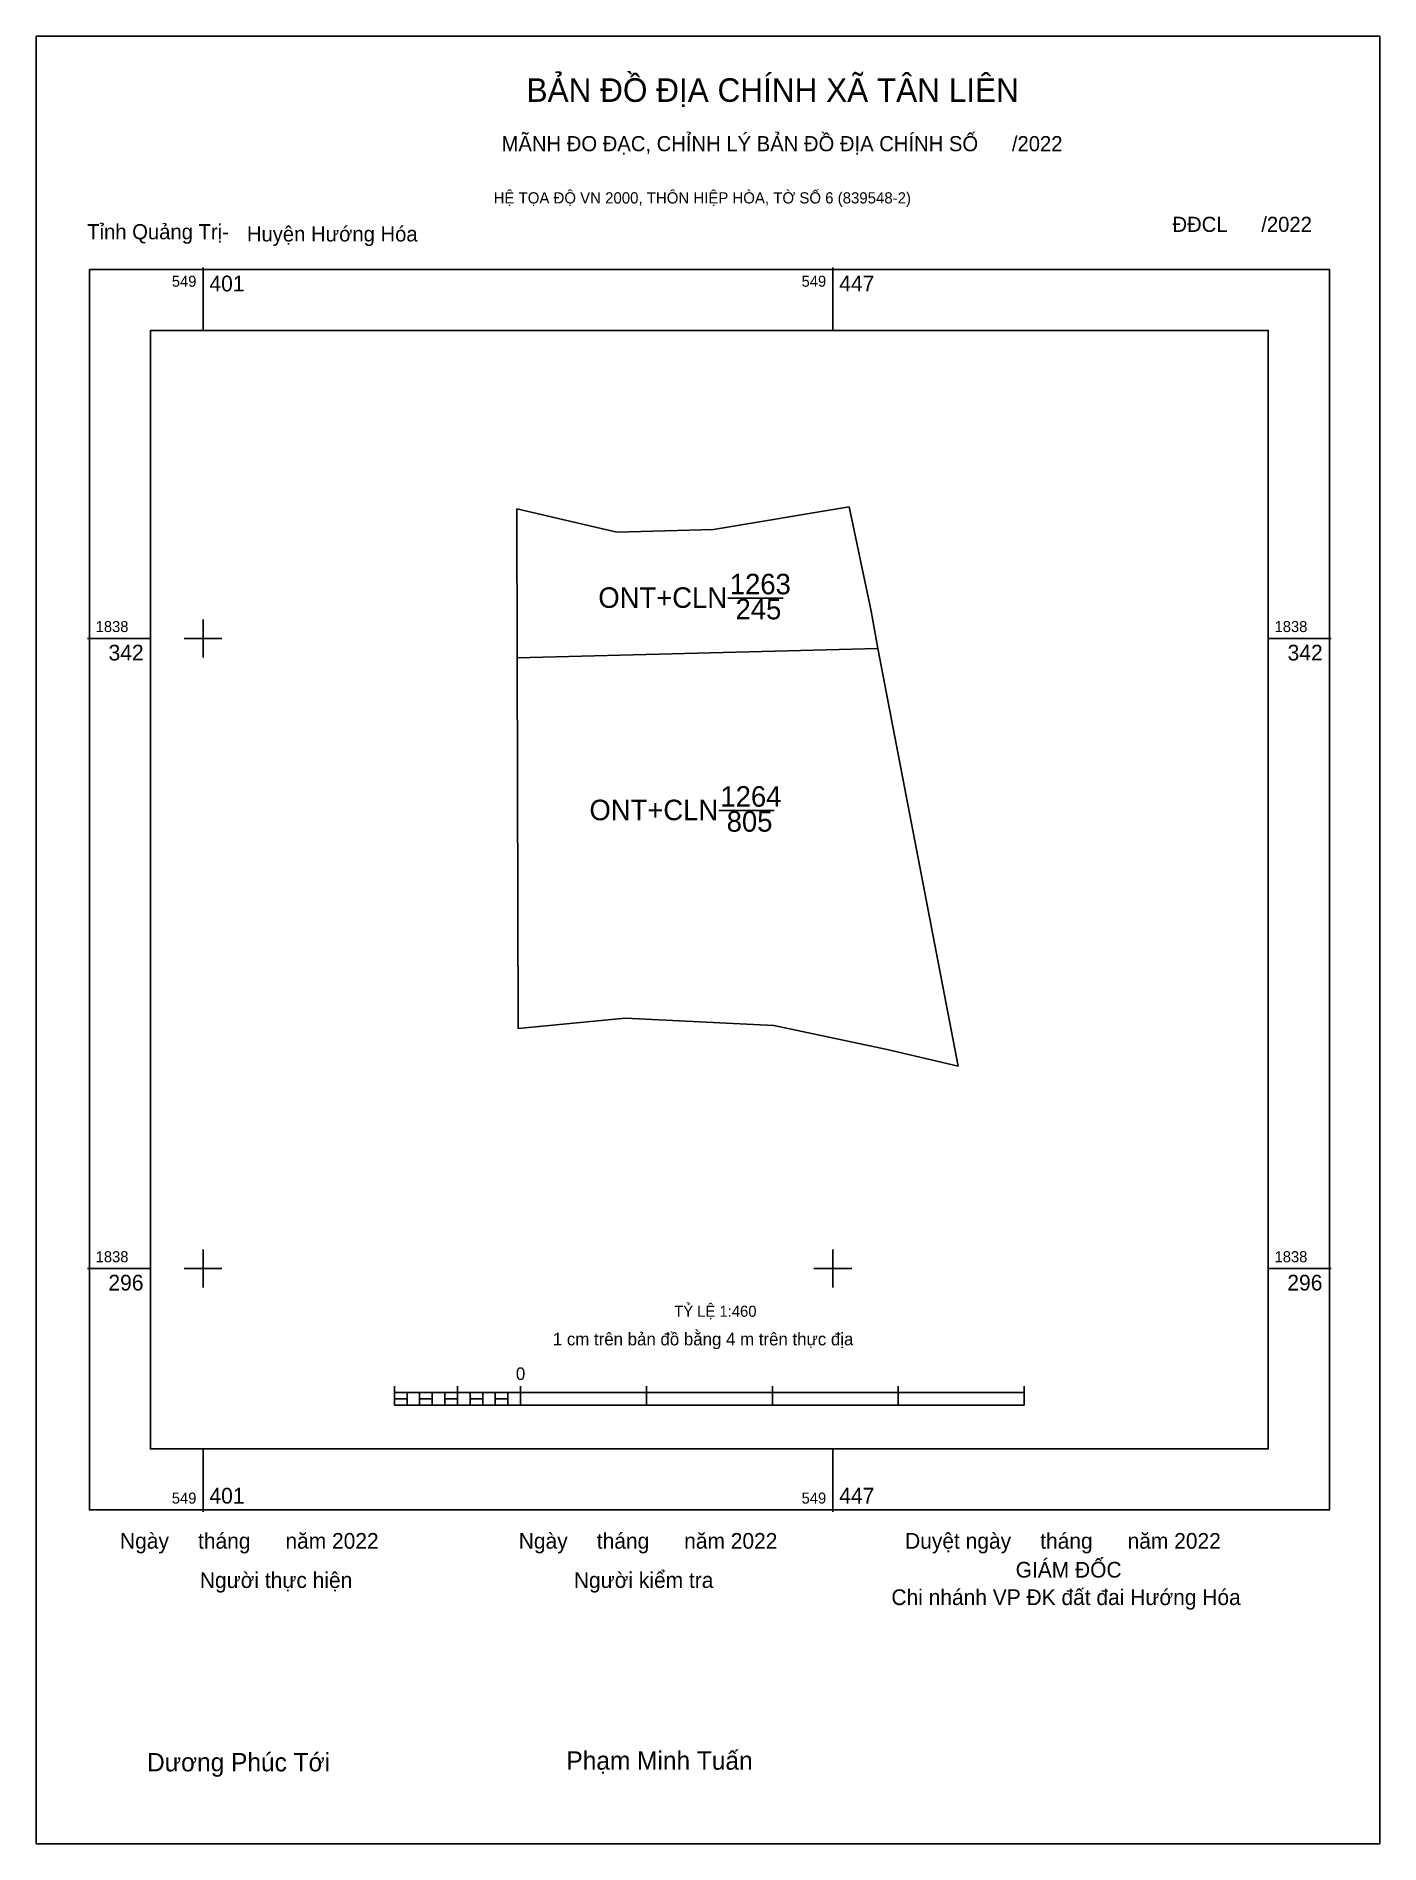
# Model space of a CAD drawing. Extents: x 549390 to 549488, y 1838258 to 1838390.
import ezdxf

# ---------------------------------------------------------------- set-up
doc = ezdxf.new("R2010")
doc.units = 0
for name, color, linetype in [('Level 1', 7, 'Continuous'), ('Level 10', 7, 'Continuous'), ('Level 15', 7, 'Continuous'), ('Level 6', 7, 'Continuous'), ('Level 62', 7, 'Continuous'), ('Level 63', 7, 'Continuous'), ('Level 9', 7, 'Continuous')]:
    doc.layers.add(name, color=color, linetype=linetype)

msp = doc.modelspace()

# ---------------------------------------------------------------- linework, layer by layer
at = {"layer": 'Level 10'}
for p, q in [((549432.06, 1838353.55), (549424.75, 1838355.24)), ((549424.75, 1838355.24), (549424.77, 1838344.35)), ((549449.05, 1838355.4), (549439.13, 1838353.73)), ((549449.05, 1838355.4), (549450.67, 1838347.76)), ((549439.13, 1838353.73), (549432.06, 1838353.55)), ((549450.67, 1838347.76), (549451.14, 1838345.03))]:
    msp.add_line(p, q, dxfattribs=at)
msp.add_lwpolyline([(549424.77, 1838344.35), (549451.14, 1838345.03), (549457.02, 1838314.5), (549451.82, 1838315.72), (549443.55, 1838317.46), (549432.66, 1838318), (549424.83, 1838317.24)], close=True, dxfattribs=at)
at = {"layer": 'Level 15'}
msp.add_lwpolyline([(549389.57, 1838389.81), (549487.87, 1838389.81), (549487.87, 1838257.63), (549389.57, 1838257.63)], close=True, dxfattribs=at)
at = {"layer": 'Level 62'}
msp.add_lwpolyline([(549397.93, 1838368.3), (549479.71, 1838368.3), (549479.71, 1838286.51), (549397.93, 1838286.51)], close=True, dxfattribs=at)
at = {"layer": 'Level 63'}
for p, q in [((549401.79, 1838372.9), (549401.79, 1838368.3)), ((549447.86, 1838372.9), (549447.86, 1838368.3)), ((549440.17, 1838348.73), (549444.21, 1838348.73)), ((549401.79, 1838347.16), (549401.79, 1838344.39)), ((549393.32, 1838345.78), (549397.93, 1838345.78)), ((549400.4, 1838345.78), (549403.17, 1838345.78)), ((549479.71, 1838345.78), (549484.32, 1838345.78)), ((549439.52, 1838333.2), (549443.56, 1838333.2)), ((549401.79, 1838301.09), (549401.79, 1838298.32)), ((549447.86, 1838301.09), (549447.86, 1838298.32)), ((549393.32, 1838299.7), (549397.93, 1838299.7)), ((549400.4, 1838299.7), (549403.17, 1838299.7)), ((549446.47, 1838299.7), (549449.24, 1838299.7)), ((549479.71, 1838299.7), (549484.32, 1838299.7)), ((549415.79, 1838291.09), (549415.79, 1838289.71)), ((549415.79, 1838290.63), (549461.86, 1838290.63)), ((549416.71, 1838290.63), (549416.71, 1838289.71)), ((549417.63, 1838290.63), (549417.63, 1838289.71)), ((549418.55, 1838290.63), (549418.55, 1838289.71)), ((549419.47, 1838290.63), (549419.47, 1838289.71)), ((549420.39, 1838291.09), (549420.39, 1838289.71)), ((549420.39, 1838290.63), (549420.39, 1838289.71)), ((549421.32, 1838290.63), (549421.32, 1838289.71)), ((549422.24, 1838290.63), (549422.24, 1838289.71)), ((549423.16, 1838290.63), (549423.16, 1838289.71)), ((549424.08, 1838290.63), (549424.08, 1838289.71)), ((549425, 1838291.09), (549425, 1838289.71)), ((549425, 1838290.63), (549425, 1838289.71)), ((549434.22, 1838291.09), (549434.22, 1838289.71)), ((549443.43, 1838291.09), (549443.43, 1838289.71)), ((549452.64, 1838291.09), (549452.64, 1838289.71)), ((549461.86, 1838291.09), (549461.86, 1838289.71)), ((549415.79, 1838289.71), (549461.86, 1838289.71)), ((549401.79, 1838286.51), (549401.79, 1838281.91)), ((549447.86, 1838286.51), (549447.86, 1838281.91))]:
    msp.add_line(p, q, dxfattribs=at)
for points in [[(549393.47, 1838372.76), (549484.18, 1838372.76), (549484.18, 1838282.05), (549393.47, 1838282.05)], [(549415.79, 1838290.17), (549416.71, 1838290.17), (549416.71, 1838289.71), (549415.79, 1838289.71)], [(549415.79, 1838290.17), (549416.71, 1838290.17), (549416.71, 1838289.71), (549415.79, 1838289.71)], [(549417.63, 1838290.17), (549418.55, 1838290.17), (549418.55, 1838289.71), (549417.63, 1838289.71)], [(549419.47, 1838290.17), (549420.39, 1838290.17), (549420.39, 1838289.71), (549419.47, 1838289.71)], [(549421.32, 1838290.17), (549422.24, 1838290.17), (549422.24, 1838289.71), (549421.32, 1838289.71)], [(549423.16, 1838290.17), (549424.08, 1838290.17), (549424.08, 1838289.71), (549423.16, 1838289.71)]]:
    msp.add_lwpolyline(points, close=True, dxfattribs=at)

# ---------------------------------------------------------------- texts
at = {"layer": 'Level 1'}
for s, p in [('1263', (549440.32, 1838349)), ('ONT+CLN', (549430.7, 1838348.01)), ('245', (549440.74, 1838347.17)), ('ONT+CLN', (549430.05, 1838332.48)), ('1264', (549439.63, 1838333.47)), ('805', (549440.09, 1838331.64))]:
    msp.add_text(s, height=1.5, dxfattribs=at).set_placement(p)
at = {"layer": 'Level 6'}
msp.add_text('TỶ LỆ 1:460', height=0.8099, dxfattribs=at).set_placement((549436.25, 1838296.17))
at = {"layer": 'Level 63'}
for s, height, p in [('BẢN ĐỒ ĐỊA CHÍNH XÃ TÂN LIÊN', 1.7248, (549425.45, 1838385.01)), ('MÃNH ĐO ĐẠC, CHỈNH LÝ BẢN ĐỒ ĐỊA CHÍNH SỐ      /2022', 1.1067, (549423.62, 1838381.4)), ('HỆ TỌA ĐỘ VN 2000, THÔN HIỆP HÒA, TỜ SỐ 6 (839548-2)', 0.8193, (549423.04, 1838377.58)), ('549', 0.806, (549399.5, 1838371.49)), ('401', 1.152, (549402.25, 1838371.15)), ('549', 0.806, (549445.57, 1838371.49)), ('447', 1.152, (549448.32, 1838371.15)), ('1838', 0.806, (549393.93, 1838346.24)), ('1838', 0.806, (549480.17, 1838346.24)), ('342', 1.152, (549394.87, 1838344.16)), ('342', 1.152, (549481.12, 1838344.16)), ('1838', 0.806, (549393.93, 1838300.16)), ('1838', 0.806, (549480.17, 1838300.16)), ('296', 1.152, (549394.86, 1838298.09)), ('296', 1.152, (549481.1, 1838298.09)), ('1 cm trên bản đồ bằng 4 m trên thực địa', 0.9214, (549427.37, 1838294.08)), ('0', 0.921, (549424.67, 1838291.55)), ('401', 1.152, (549402.25, 1838282.51)), ('447', 1.152, (549448.32, 1838282.51)), ('549', 0.806, (549399.5, 1838282.51)), ('549', 0.806, (549445.57, 1838282.51)), ('Ngày     tháng      năm 2022', 1.1464, (549395.71, 1838279.21)), ('Ngày     tháng      năm 2022', 1.1464, (549424.88, 1838279.21)), ('Duyệt ngày     tháng      năm 2022', 1.1464, (549453.14, 1838279.21)), ('GIÁM ĐỐC', 1.146, (549461.23, 1838277.1)), ('Người thực hiện', 1.1464, (549401.55, 1838276.34)), ('Người kiểm tra', 1.1464, (549428.91, 1838276.34)), ('Chi nhánh VP ĐK đất đai Hướng Hóa', 1.1464, (549452.14, 1838275.09)), ('Dương Phúc Tới', 1.3372, (549397.69, 1838262.93)), ('Phạm Minh Tuấn', 1.3372, (549428.37, 1838263.05))]:
    msp.add_text(s, height=height, dxfattribs=at).set_placement(p)
at = {"layer": 'Level 9'}
for s, p in [('Tỉnh Quảng Trị-', (549393.31, 1838374.96)), ('ĐĐCL      /2022', (549472.7, 1838375.5)), ('Huyện Hướng Hóa', (549404.99, 1838374.8))]:
    msp.add_text(s, height=1.1067, dxfattribs=at).set_placement(p)

doc.saveas('drawing.dxf')
